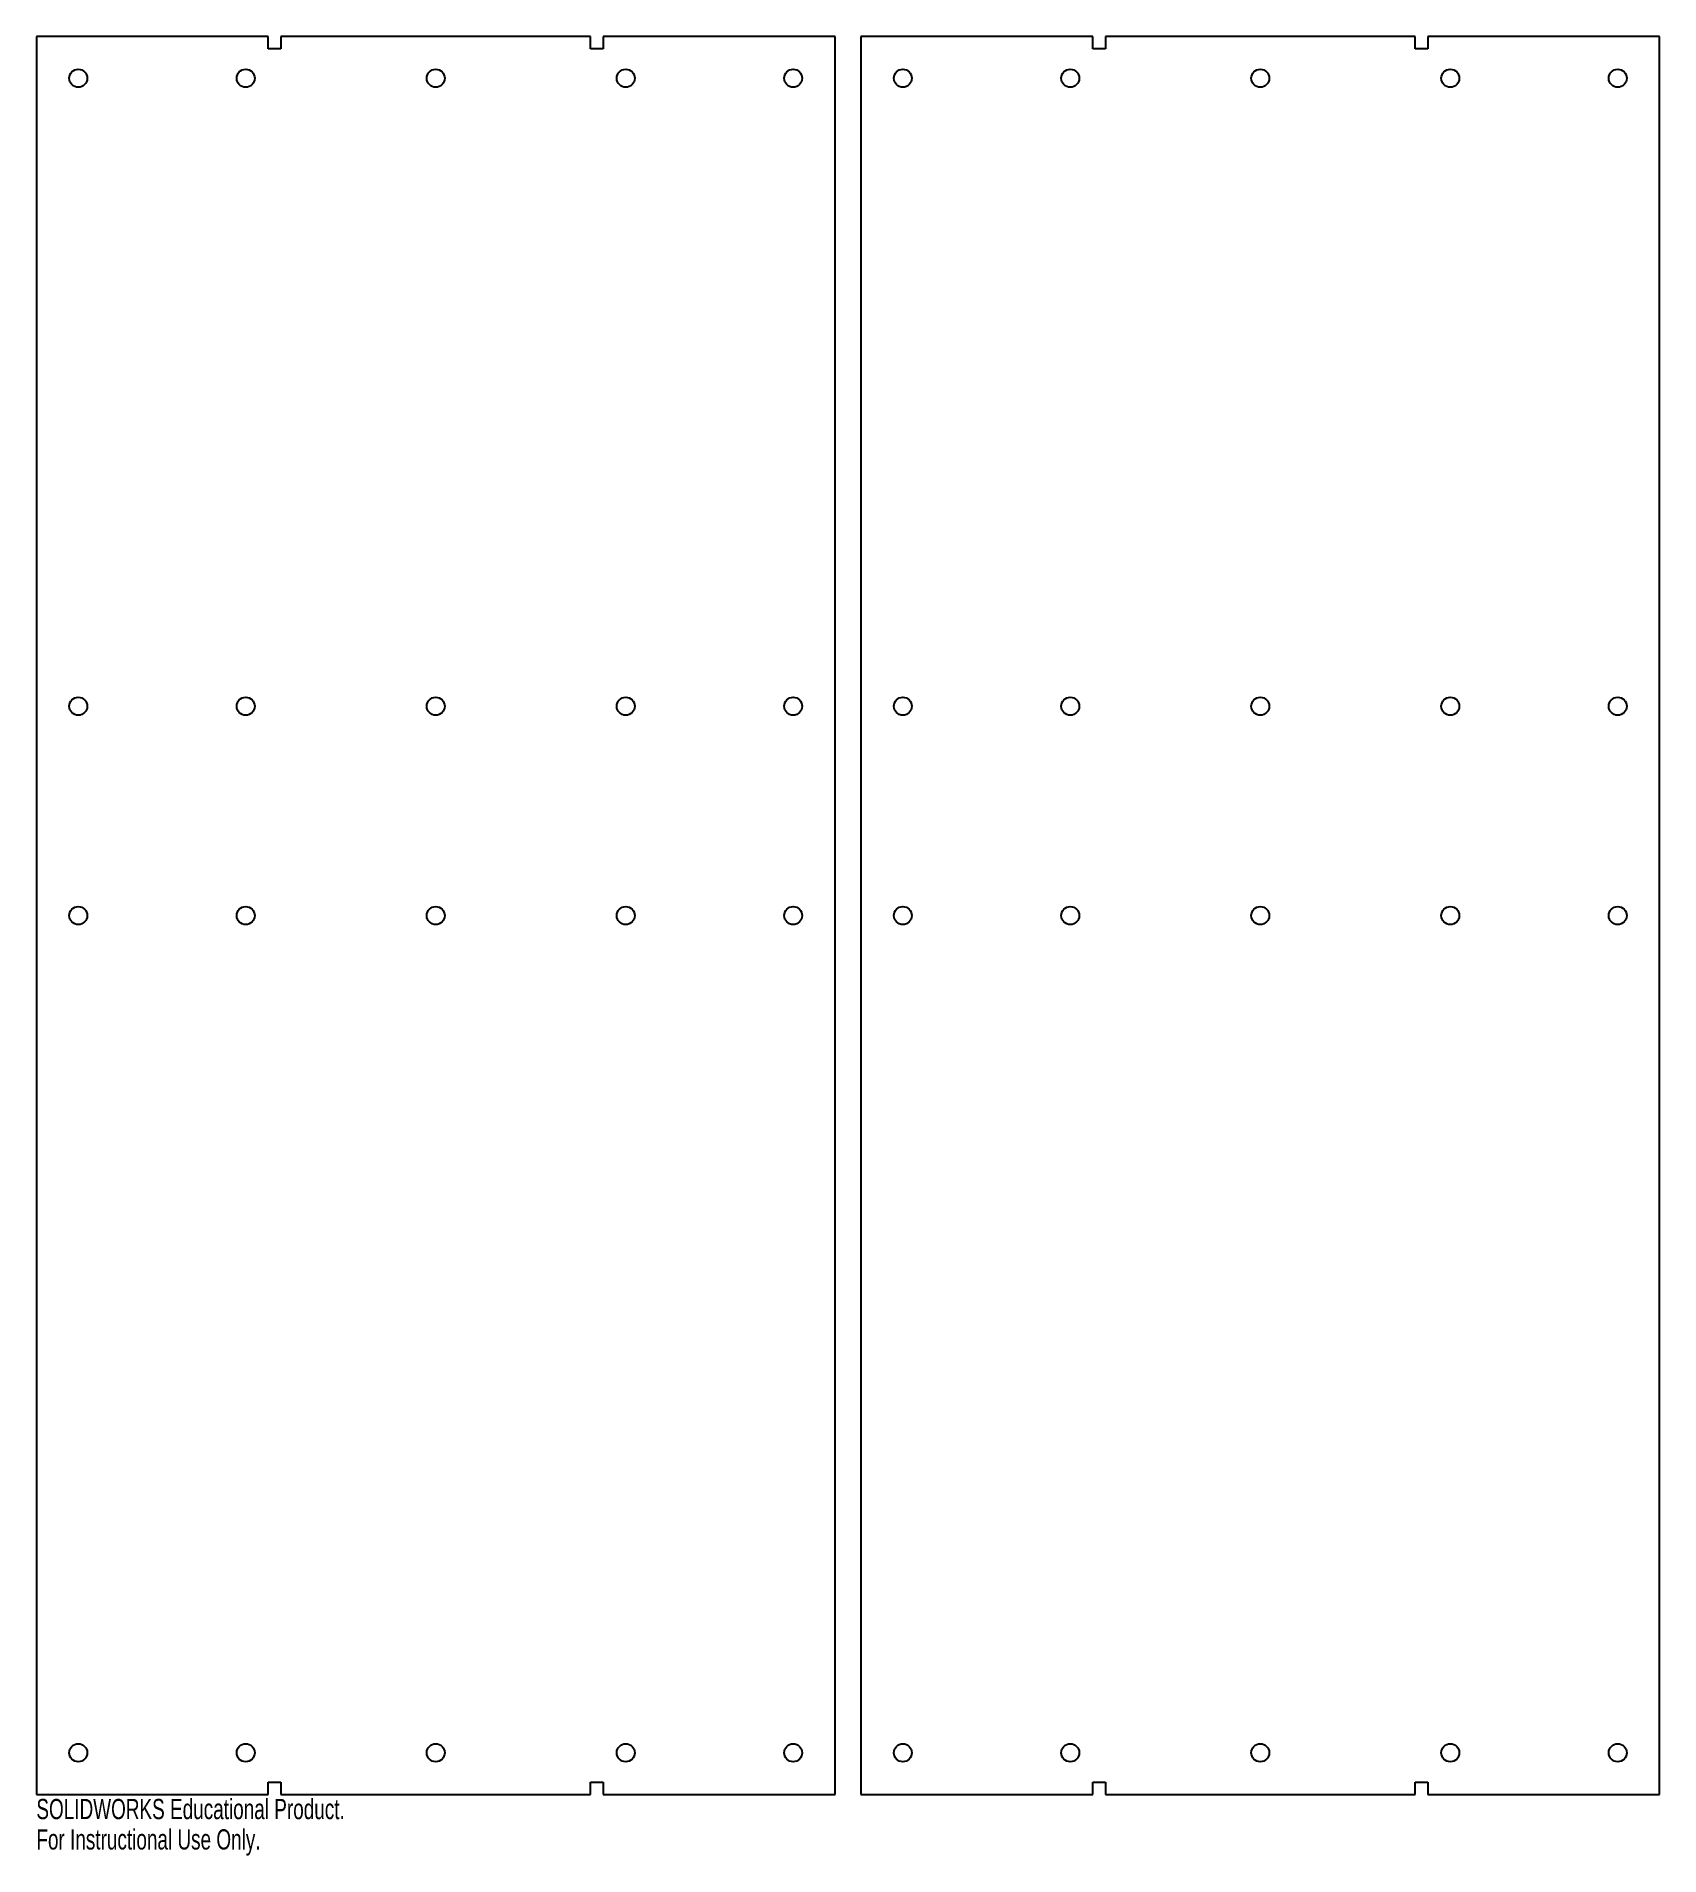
# Model space of a CAD drawing. Header units: millimetres. Extents: x -95 to 292, y -425 to 10.
import ezdxf

# ---------------------------------------------------------------- set-up
doc = ezdxf.new("R2010")
doc.units = ezdxf.units.MM
doc.styles.add('SLDTEXTSTYLE0', font='TXT', dxfattribs={"width": 0.7})

msp = doc.modelspace()

# ---------------------------------------------------------------- linework, layer by layer
at = {"color": 7, "linetype": 'Continuous', "lineweight": 25}
for p, q in [((-95.4, 10), (-95.4, -410)), ((-40, 10), (-95.4, 10)), ((-40, 7), (-40, 10)), ((-37, 10), (-37, 7)), ((37, 10), (-37, 10)), ((37, 7), (37, 10)), ((40, 10), (40, 7)), ((95.4, 10), (40, 10)), ((95.4, -410), (95.4, 10)), ((101.6, 10), (101.6, -410)), ((157, 10), (101.6, 10)), ((157, 7), (157, 10)), ((160, 10), (160, 7)), ((234, 10), (160, 10)), ((234, 7), (234, 10)), ((237, 10), (237, 7)), ((292.4, 10), (237, 10)), ((292.4, -410), (292.4, 10)), ((-37, 7), (-40, 7)), ((40, 7), (37, 7)), ((160, 7), (157, 7)), ((237, 7), (234, 7)), ((-40, -407), (-37, -407)), ((-40, -410), (-40, -407)), ((-37, -407), (-37, -410)), ((37, -407), (40, -407)), ((37, -410), (37, -407)), ((40, -407), (40, -410)), ((157, -407), (160, -407)), ((157, -410), (157, -407)), ((160, -407), (160, -410)), ((234, -407), (237, -407)), ((234, -410), (234, -407)), ((237, -407), (237, -410)), ((-95.4, -410), (-40, -410)), ((-37, -410), (37, -410)), ((40, -410), (95.4, -410)), ((101.6, -410), (157, -410)), ((160, -410), (234, -410)), ((237, -410), (292.4, -410))]:
    msp.add_line(p, q, dxfattribs=at)
for centre in [(-85.4, 0), (-45.4, 0), (0, 0), (45.4, 0), (85.4, 0), (111.6, 0), (151.6, 0), (197, 0), (242.4, 0), (282.4, 0), (-85.4, -150), (-45.4, -150), (0, -150), (45.4, -150), (85.4, -150), (111.6, -150), (151.6, -150), (197, -150), (242.4, -150), (282.4, -150), (-85.4, -200), (-45.4, -200), (0, -200), (45.4, -200), (85.4, -200), (111.6, -200), (151.6, -200), (197, -200), (242.4, -200), (282.4, -200), (-85.4, -400), (-45.4, -400), (0, -400), (45.4, -400), (85.4, -400), (111.6, -400), (151.6, -400), (197, -400), (242.4, -400), (282.4, -400)]:
    msp.add_circle(centre, 2.15, dxfattribs=at)

# ---------------------------------------------------------------- texts
at = {"color": 7, "linetype": 'Continuous', "char_height": 4.8336, "attachment_point": 1, "style": 'SLDTEXTSTYLE0'}
for s, insert in [('SOLIDWORKS Educational Product.', (-95.4, -411.02)), ('For Instructional Use Only.', (-95.4, -418.27))]:
    msp.add_mtext(s, dxfattribs=dict(at, insert=insert))

doc.saveas('drawing.dxf')
